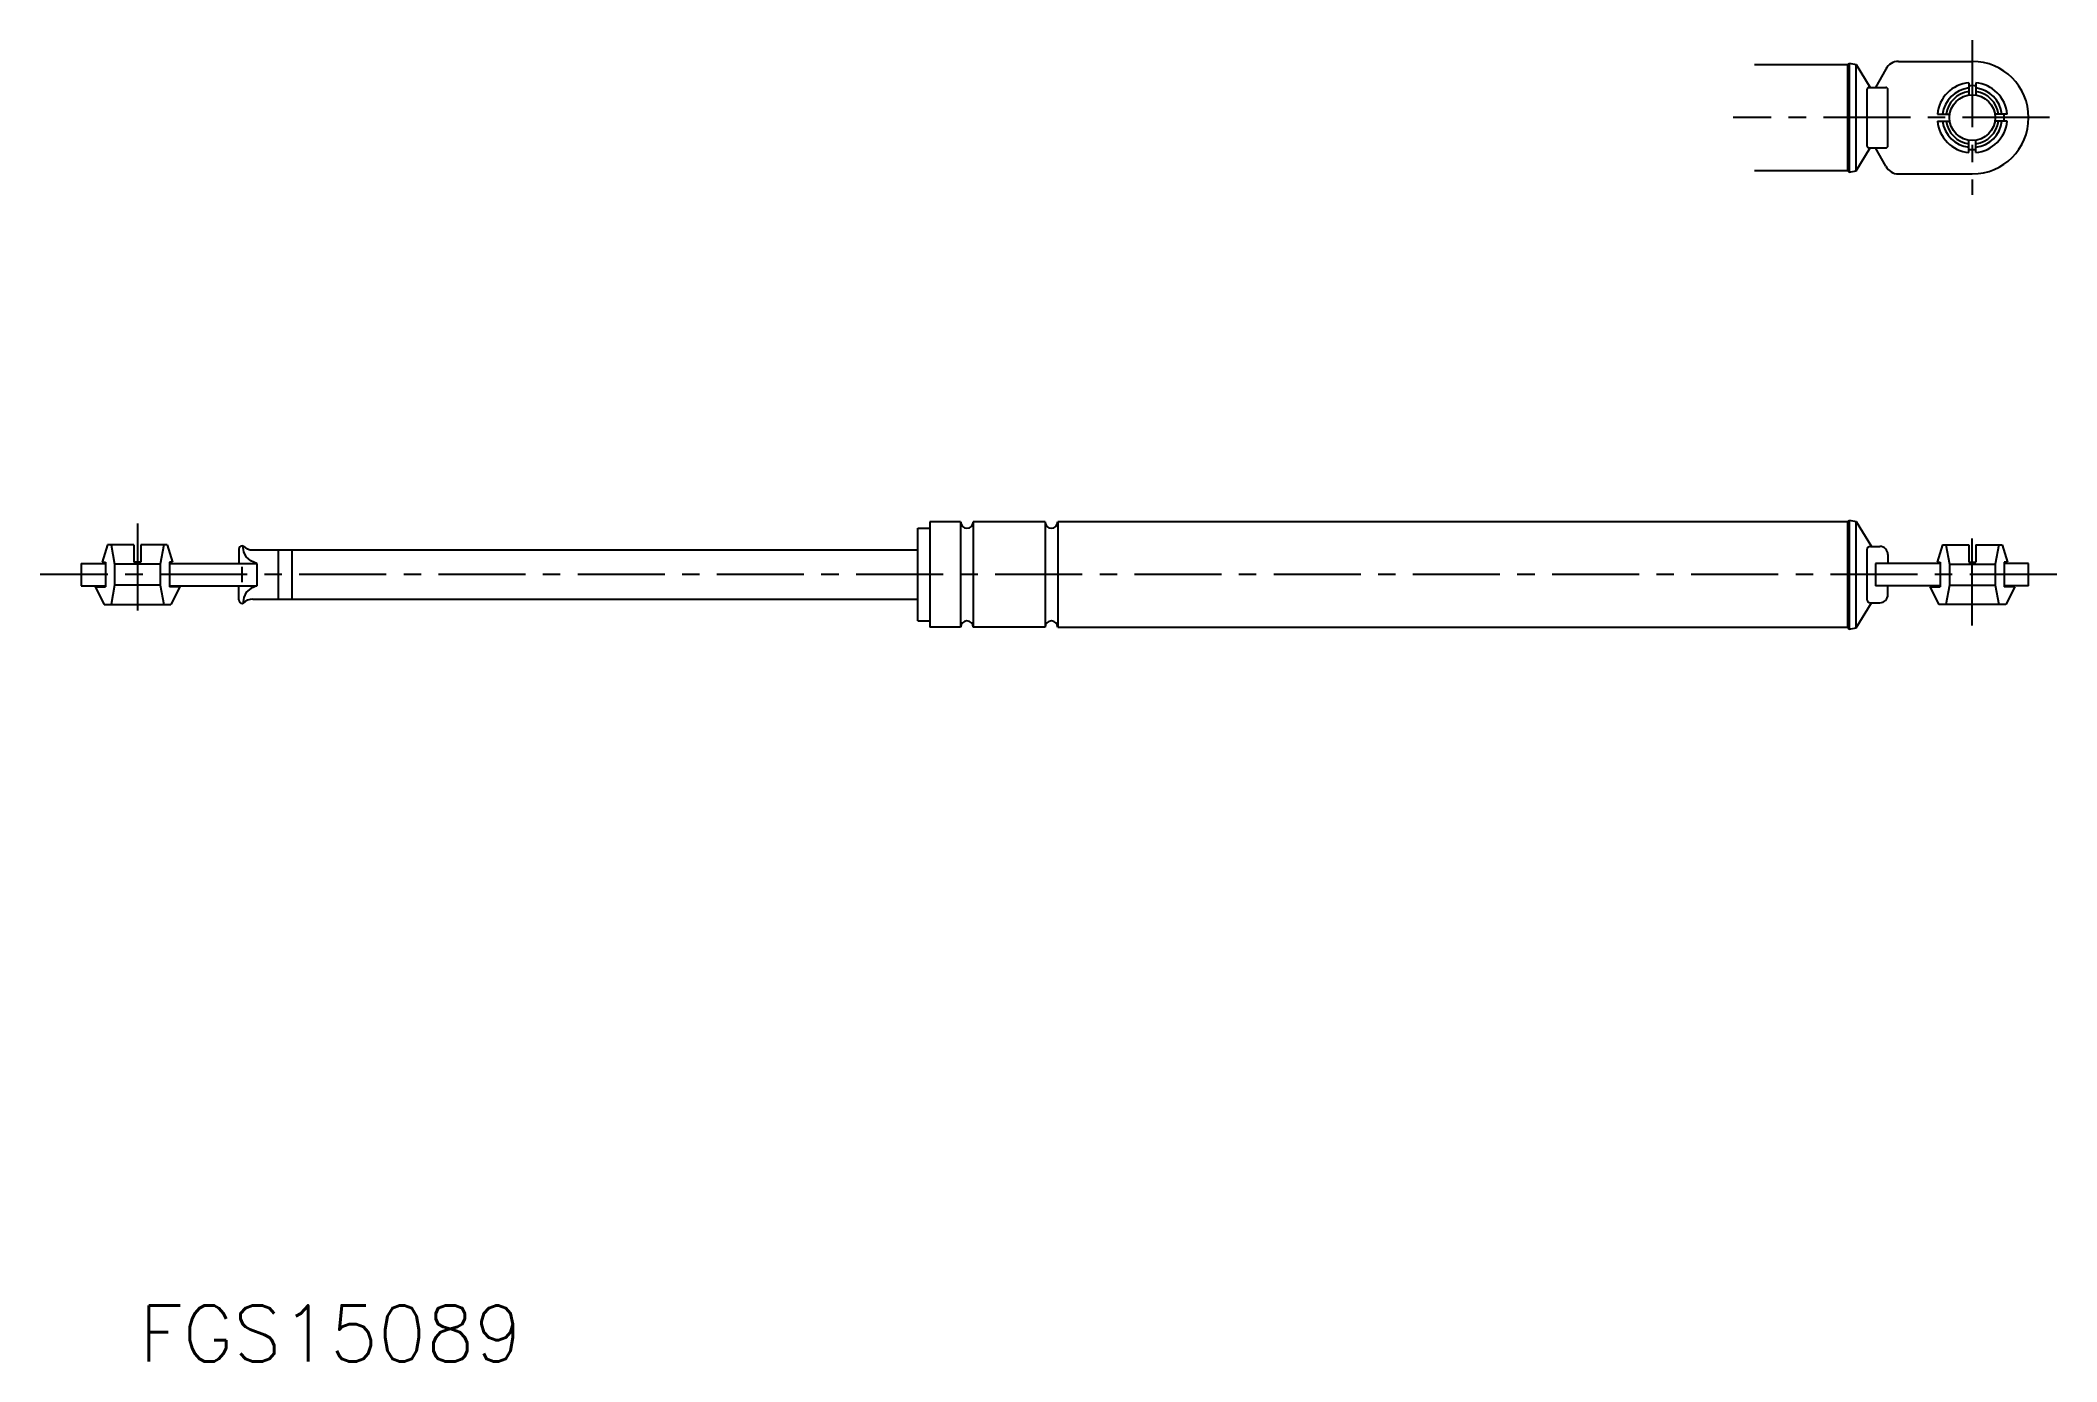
# Model space of a CAD drawing. Extents: x 201 to 488, y 678 to 866.
import ezdxf

# ---------------------------------------------------------------- set-up
doc = ezdxf.new("R2010")
doc.units = 0
doc.header["$LTSCALE"] = 9.9
doc.linetypes.add('CENTER', pattern=[2, 1.25, -0.25, 0.25, -0.25])
doc.layers.get('0').update_dxf_attribs({"linetype": 'CONTINUOUS'})
doc.layers.add('001', color=7, linetype='CONTINUOUS')
doc.styles.get("Standard").update_dxf_attribs({"font": 'TXT', "bigfont": 'BIGFONT'})

msp = doc.modelspace()

# ---------------------------------------------------------------- linework, layer by layer
at = {"layer": '001', "color": 1, "linetype": 'CENTER'}
for p, q in [((476, 865.81), (476, 843.81)), ((487, 854.81), (442, 854.81)), ((215, 797.06), (215, 782.56)), ((476, 782.56), (476, 797.06)), ((488, 789.81), (201.19, 789.81))]:
    msp.add_line(p, q, dxfattribs=at)
at = {"layer": '001', "color": 7, "linetype": 'CONTINUOUS'}
for p, q in [((458.25, 862.31), (445, 862.31)), ((458.25, 862.31), (458.5, 862.56)), ((458.25, 862.31), (458.25, 847.31)), ((458.5, 862.56), (458.5, 847.06)), ((458.5, 862.56), (459.5, 862.38)), ((459.5, 847.24), (459.5, 862.38)), ((459.5, 862.38), (461.49, 859.11)), ((463.7, 861.7), (462.25, 859.11)), ((465.49, 862.81), (476, 862.81)), ((461, 858.81), (461, 850.81)), ((461.3, 859.11), (463.7, 859.11)), ((464, 850.81), (464, 858.81)), ((475.5, 859.78), (475.5, 858.02)), ((476.5, 859.78), (476.5, 858.02)), ((471.03, 855.31), (472.79, 855.31)), ((480.97, 855.31), (479.21, 855.31)), ((471.03, 854.31), (472.79, 854.31)), ((480.97, 854.31), (479.21, 854.31)), ((459.5, 847.24), (461.49, 850.51)), ((461.3, 850.51), (463.7, 850.51)), ((463.7, 847.91), (462.25, 850.51)), ((475.5, 849.83), (475.5, 851.6)), ((476.5, 849.83), (476.5, 851.6)), ((445, 847.31), (458.25, 847.31)), ((458.25, 847.31), (458.5, 847.06)), ((458.5, 847.06), (459.5, 847.24)), ((465.49, 846.81), (476, 846.81)), ((458.25, 797.31), (458.5, 797.56)), ((458.5, 797.56), (458.5, 782.06)), ((458.5, 797.56), (459.5, 797.38)), ((459.5, 782.24), (459.5, 797.38)), ((459.5, 797.38), (461.67, 793.81)), ((326, 783.21), (326, 796.41)), ((326, 796.41), (327.7, 796.41)), ((327.7, 797.31), (327.7, 782.31)), ((332.1, 797.31), (327.7, 797.31)), ((332.1, 797.31), (332.1, 782.31)), ((333.9, 797.31), (333.9, 782.31)), ((344.1, 797.31), (333.9, 797.31)), ((344.1, 797.31), (344.1, 782.31)), ((345.9, 797.31), (345.9, 782.31)), ((458.25, 797.31), (345.9, 797.31)), ((458.25, 797.31), (458.25, 782.31)), ((210.75, 794.06), (210, 791.56)), ((214.5, 794.06), (210.75, 794.06)), ((211.25, 794.06), (211.75, 791.31)), ((214.5, 794.06), (214.5, 791.56)), ((219.25, 794.06), (215.5, 794.06)), ((215.5, 794.06), (215.5, 791.56)), ((218.75, 794.06), (218.25, 791.31)), ((219.25, 794.06), (220, 791.56)), ((229.43, 793.41), (229.43, 791.41)), ((229.93, 793.91), (230, 793.91)), ((231.43, 793.31), (326, 793.31)), ((235, 793.31), (235, 786.31)), ((237, 786.31), (237, 793.31)), ((461, 793.31), (461, 786.31)), ((461.5, 793.81), (462.85, 793.81)), ((464, 792.66), (464, 791.41)), ((471.75, 794.06), (471, 791.56)), ((471.75, 794.06), (475.5, 794.06)), ((472.25, 794.06), (472.75, 791.31)), ((475.5, 794.06), (475.5, 791.56)), ((476.5, 794.06), (480.25, 794.06)), ((476.5, 794.06), (476.5, 791.56)), ((479.75, 794.06), (479.25, 791.31)), ((480.25, 794.06), (481, 791.56)), ((207, 791.41), (207, 788.21)), ((207, 791.41), (210.45, 791.41)), ((210, 791.56), (210.45, 791.56)), ((210.45, 791.56), (210.45, 788.06)), ((218.25, 791.31), (211.75, 791.31)), ((211.75, 791.31), (211.75, 788.31)), ((215.5, 791.56), (214.5, 791.56)), ((218.25, 791.31), (218.25, 788.31)), ((219.55, 791.56), (219.55, 788.06)), ((220, 791.56), (219.55, 791.56)), ((219.55, 791.41), (232, 791.41)), ((229.85, 790.91), (229.85, 788.71)), ((232, 791.41), (232, 788.21)), ((462.25, 791.41), (462.25, 788.21)), ((471.45, 791.41), (462.25, 791.41)), ((471, 791.56), (471.45, 791.56)), ((471.45, 791.56), (471.45, 788.06)), ((472.75, 791.31), (472.75, 788.31)), ((472.75, 791.31), (479.25, 791.31)), ((475.5, 791.56), (476.5, 791.56)), ((479.25, 791.31), (479.25, 788.31)), ((480.55, 791.56), (480.55, 788.06)), ((481, 791.56), (480.55, 791.56)), ((484, 791.41), (480.55, 791.41)), ((484, 788.21), (484, 791.41)), ((207, 788.21), (210.45, 788.21)), ((208.97, 788.06), (210.25, 785.56)), ((208.97, 788.06), (210.45, 788.06)), ((211.75, 788.31), (211.25, 785.56)), ((218.25, 788.31), (211.75, 788.31)), ((218.25, 788.31), (218.75, 785.56)), ((219.55, 788.21), (232, 788.21)), ((221.03, 788.06), (219.55, 788.06)), ((221.03, 788.06), (219.75, 785.56)), ((229.43, 786.21), (229.43, 788.21)), ((231.43, 786.31), (326, 786.31)), ((471.45, 788.21), (462.25, 788.21)), ((464, 786.96), (464, 788.21)), ((469.97, 788.06), (471.25, 785.56)), ((469.97, 788.06), (471.45, 788.06)), ((472.75, 788.31), (472.25, 785.56)), ((472.75, 788.31), (479.25, 788.31)), ((479.25, 788.31), (479.75, 785.56)), ((484, 788.21), (480.55, 788.21)), ((482.03, 788.06), (480.55, 788.06)), ((482.03, 788.06), (480.75, 785.56)), ((210.25, 785.56), (219.75, 785.56)), ((229.93, 785.71), (230, 785.71)), ((326, 783.21), (327.7, 783.21)), ((459.5, 782.24), (461.67, 785.81)), ((461.5, 785.81), (462.85, 785.81)), ((480.75, 785.56), (471.25, 785.56)), ((332.1, 782.31), (327.7, 782.31)), ((344.1, 782.31), (333.9, 782.31)), ((345.9, 782.31), (458.25, 782.31)), ((458.25, 782.31), (458.5, 782.06)), ((458.5, 782.06), (459.5, 782.24))]:
    msp.add_line(p, q, dxfattribs=at)
for points in [[(232, 791.41), (231.15, 791.79), (230.49, 792.32), (230.16, 793.05), (230, 793.91)], [(232, 788.21), (231.15, 787.83), (230.49, 787.3), (230.16, 786.57), (230, 785.71)]]:
    msp.add_lwpolyline(points, dxfattribs=at)
msp.add_circle((476, 854.81), 3.25, dxfattribs=at)
for centre, radius, start, end in [((465.49, 860.81), 2, 90, 153.4349), ((476, 854.81), 8, 270, 90), ((461.3, 858.81), 0.3, 90, 180), ((463.7, 858.81), 0.3, 0, 90), ((476, 854.81), 5, 95.7392, 174.2608), ((476, 854.81), 4.25, 96.7563, 173.2437), ((476, 854.81), 3.75, 97.6623, 172.3377), ((476, 854.81), 4.55, 83.691, 96.309), ((476, 854.81), 5, 5.7392, 84.2608), ((476, 854.81), 4.25, 6.7563, 83.2437), ((476, 854.81), 3.75, 7.6623, 82.3377), ((476, 854.81), 4.55, 353.691, 6.309), ((476, 854.81), 5, 185.7392, 264.2608), ((476, 854.81), 4.25, 186.7563, 263.2437), ((476, 854.81), 3.75, 187.6623, 262.3377), ((476, 854.81), 4.25, 276.7563, 353.2437), ((476, 854.81), 3.75, 277.6623, 352.3377), ((476, 854.81), 5, 275.7392, 354.2608), ((461.3, 850.81), 0.3, 180, 270), ((463.7, 850.81), 0.3, 270, 0), ((476, 854.81), 4.55, 263.691, 276.309), ((465.49, 848.81), 2, 206.5651, 270), ((333, 797.31), 0.9, 180, 0), ((345, 797.31), 0.9, 180, 0), ((229.93, 793.41), 0.5, 90, 180), ((231.43, 795.31), 2, 224.427, 270), ((461.5, 793.31), 0.5, 90, 180), ((462.85, 792.66), 1.15, 0, 90), ((229.93, 786.21), 0.5, 180, 270), ((231.43, 784.31), 2, 90, 135.573), ((461.5, 786.31), 0.5, 180, 270), ((462.85, 786.96), 1.15, 270, 0), ((333, 782.31), 0.9, 0, 180), ((345, 782.31), 0.9, 0, 180)]:
    msp.add_arc(centre, radius, start, end, dxfattribs=at)

# ---------------------------------------------------------------- texts
at = {"color": 7, "linetype": 'CONTINUOUS'}
msp.add_text('FGS15089', height=8, dxfattribs=at).set_placement((215.27, 677.85))

doc.saveas('drawing.dxf')
